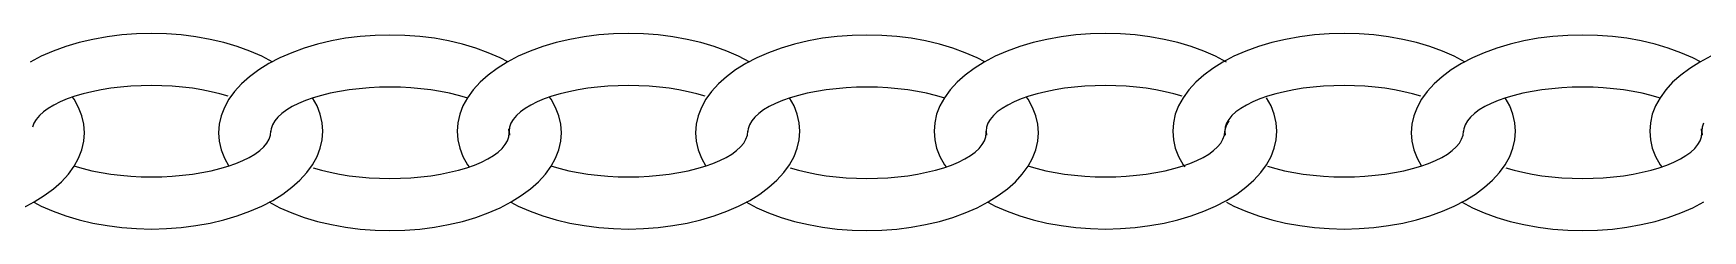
# Model space of a CAD drawing. Extents: x 88 to 321, y 172 to 272.
# Drawn here: x 167.13 to 205.6, y 231.88 to 236.42 of the extents above; entities that cross this region are included whole.
import ezdxf

# ---------------------------------------------------------------- set-up
doc = ezdxf.new("R2010")
doc.units = 0
doc.layers.get('0').update_dxf_attribs({"linetype": 'CONTINUOUS'})

msp = doc.modelspace()

# ---------------------------------------------------------------- linework, layer by layer
at = {"color": 7, "linetype": 'CONTINUOUS'}
for p, q in [((168.185, 236.209), (167.879, 236.119)), ((168.503, 236.284), (168.185, 236.209)), ((168.832, 236.343), (168.503, 236.284)), ((169.168, 236.386), (168.832, 236.343)), ((169.51, 236.411), (169.168, 236.386)), ((169.854, 236.42), (169.51, 236.411)), ((170.199, 236.411), (169.854, 236.42)), ((170.54, 236.386), (170.199, 236.411)), ((170.877, 236.343), (170.54, 236.386)), ((171.205, 236.284), (170.877, 236.343)), ((171.524, 236.209), (171.205, 236.284)), ((171.829, 236.119), (171.524, 236.209)), ((173.999, 236.248), (173.681, 236.173)), ((174.328, 236.308), (173.999, 236.248)), ((174.664, 236.35), (174.328, 236.308)), ((175.006, 236.376), (174.664, 236.35)), ((175.35, 236.384), (175.006, 236.376)), ((175.695, 236.376), (175.35, 236.384)), ((176.036, 236.35), (175.695, 236.376)), ((176.373, 236.308), (176.036, 236.35)), ((176.701, 236.248), (176.373, 236.308)), ((177.02, 236.173), (176.701, 236.248)), ((179.177, 236.209), (178.871, 236.119)), ((179.495, 236.284), (179.177, 236.209)), ((179.824, 236.343), (179.495, 236.284)), ((180.16, 236.386), (179.824, 236.343)), ((180.502, 236.411), (180.16, 236.386)), ((180.846, 236.42), (180.502, 236.411)), ((181.19, 236.411), (180.846, 236.42)), ((181.532, 236.386), (181.19, 236.411)), ((181.869, 236.343), (181.532, 236.386)), ((182.197, 236.284), (181.869, 236.343)), ((182.516, 236.209), (182.197, 236.284)), ((182.821, 236.119), (182.516, 236.209)), ((184.991, 236.248), (184.673, 236.173)), ((185.32, 236.308), (184.991, 236.248)), ((185.656, 236.35), (185.32, 236.308)), ((185.998, 236.376), (185.656, 236.35)), ((186.342, 236.384), (185.998, 236.376)), ((186.686, 236.376), (186.342, 236.384)), ((187.028, 236.35), (186.686, 236.376)), ((187.364, 236.308), (187.028, 236.35)), ((187.693, 236.248), (187.364, 236.308)), ((188.011, 236.173), (187.693, 236.248)), ((190.169, 236.209), (189.863, 236.119)), ((190.487, 236.284), (190.169, 236.209)), ((190.816, 236.343), (190.487, 236.284)), ((191.152, 236.386), (190.816, 236.343)), ((191.494, 236.411), (191.152, 236.386)), ((191.838, 236.42), (191.494, 236.411)), ((192.182, 236.411), (191.838, 236.42)), ((192.524, 236.386), (192.182, 236.411)), ((192.86, 236.343), (192.524, 236.386)), ((193.189, 236.284), (192.86, 236.343)), ((193.507, 236.209), (193.189, 236.284)), ((193.813, 236.119), (193.507, 236.209)), ((195.669, 236.209), (195.363, 236.119)), ((195.987, 236.284), (195.669, 236.209)), ((196.316, 236.343), (195.987, 236.284)), ((196.652, 236.386), (196.316, 236.343)), ((196.994, 236.411), (196.652, 236.386)), ((197.338, 236.42), (196.994, 236.411)), ((197.682, 236.411), (197.338, 236.42)), ((198.024, 236.386), (197.682, 236.411)), ((198.36, 236.343), (198.024, 236.386)), ((198.689, 236.284), (198.36, 236.343)), ((199.007, 236.209), (198.689, 236.284)), ((199.313, 236.119), (199.007, 236.209)), ((201.483, 236.248), (201.165, 236.173)), ((201.812, 236.308), (201.483, 236.248)), ((202.148, 236.35), (201.812, 236.308)), ((202.49, 236.376), (202.148, 236.35)), ((202.834, 236.384), (202.49, 236.376)), ((203.178, 236.376), (202.834, 236.384)), ((203.52, 236.35), (203.178, 236.376)), ((203.856, 236.308), (203.52, 236.35)), ((204.185, 236.248), (203.856, 236.308)), ((204.503, 236.173), (204.185, 236.248)), ((167.315, 235.894), (167.061, 235.761)), ((167.589, 236.013), (167.315, 235.894)), ((167.879, 236.119), (167.589, 236.013)), ((172.12, 236.013), (171.829, 236.119)), ((172.393, 235.894), (172.12, 236.013)), ((172.647, 235.761), (172.393, 235.894)), ((172.811, 235.858), (172.557, 235.725)), ((173.085, 235.977), (172.811, 235.858)), ((173.375, 236.083), (173.085, 235.977)), ((173.681, 236.173), (173.375, 236.083)), ((177.325, 236.083), (177.02, 236.173)), ((177.616, 235.977), (177.325, 236.083)), ((177.889, 235.858), (177.616, 235.977)), ((178.064, 235.767), (177.889, 235.858)), ((178.307, 235.894), (178.053, 235.761)), ((178.581, 236.013), (178.307, 235.894)), ((178.871, 236.119), (178.581, 236.013)), ((183.112, 236.013), (182.821, 236.119)), ((183.385, 235.894), (183.112, 236.013)), ((183.639, 235.761), (183.385, 235.894)), ((183.803, 235.858), (183.549, 235.725)), ((184.076, 235.977), (183.803, 235.858)), ((184.367, 236.083), (184.076, 235.977)), ((184.673, 236.173), (184.367, 236.083)), ((188.317, 236.083), (188.011, 236.173)), ((188.608, 235.977), (188.317, 236.083)), ((188.881, 235.858), (188.608, 235.977)), ((189.056, 235.767), (188.881, 235.858)), ((189.299, 235.894), (189.045, 235.761)), ((189.572, 236.013), (189.299, 235.894)), ((189.863, 236.119), (189.572, 236.013)), ((194.104, 236.013), (193.813, 236.119)), ((194.377, 235.894), (194.104, 236.013)), ((194.631, 235.761), (194.377, 235.894)), ((194.799, 235.894), (194.545, 235.761)), ((195.072, 236.013), (194.799, 235.894)), ((195.363, 236.119), (195.072, 236.013)), ((199.604, 236.013), (199.313, 236.119)), ((199.877, 235.894), (199.604, 236.013)), ((200.131, 235.761), (199.877, 235.894)), ((200.295, 235.858), (200.041, 235.725)), ((200.568, 235.977), (200.295, 235.858)), ((200.859, 236.083), (200.568, 235.977)), ((201.165, 236.173), (200.859, 236.083)), ((204.809, 236.083), (204.503, 236.173)), ((205.1, 235.977), (204.809, 236.083)), ((205.373, 235.858), (205.1, 235.977)), ((205.548, 235.767), (205.373, 235.858)), ((205.791, 235.894), (205.537, 235.761)), ((172.115, 235.425), (171.929, 235.259)), ((172.324, 235.58), (172.115, 235.425)), ((172.557, 235.725), (172.324, 235.58)), ((177.611, 235.461), (177.425, 235.295)), ((177.82, 235.616), (177.611, 235.461)), ((178.053, 235.761), (177.82, 235.616)), ((183.106, 235.425), (182.921, 235.259)), ((183.316, 235.58), (183.106, 235.425)), ((183.549, 235.725), (183.316, 235.58)), ((188.602, 235.461), (188.417, 235.295)), ((188.812, 235.616), (188.602, 235.461)), ((189.045, 235.761), (188.812, 235.616)), ((194.102, 235.461), (193.917, 235.295)), ((194.312, 235.616), (194.102, 235.461)), ((194.545, 235.761), (194.312, 235.616)), ((199.598, 235.425), (199.413, 235.259)), ((199.808, 235.58), (199.598, 235.425)), ((200.041, 235.725), (199.808, 235.58)), ((205.094, 235.461), (204.909, 235.295)), ((205.304, 235.616), (205.094, 235.461)), ((205.537, 235.761), (205.304, 235.616)), ((168.479, 235.079), (168.277, 235.03)), ((168.692, 235.122), (168.479, 235.079)), ((168.914, 235.157), (168.692, 235.122)), ((169.143, 235.184), (168.914, 235.157)), ((169.377, 235.204), (169.143, 235.184)), ((169.615, 235.216), (169.377, 235.204)), ((169.854, 235.22), (169.615, 235.216)), ((170.094, 235.216), (169.854, 235.22)), ((170.332, 235.204), (170.094, 235.216)), ((170.566, 235.184), (170.332, 235.204)), ((170.795, 235.157), (170.566, 235.184)), ((171.017, 235.122), (170.795, 235.157)), ((171.229, 235.079), (171.017, 235.122)), ((171.432, 235.03), (171.229, 235.079)), ((171.77, 235.085), (171.638, 234.904)), ((171.929, 235.259), (171.77, 235.085)), ((173.975, 235.044), (173.773, 234.994)), ((174.188, 235.086), (173.975, 235.044)), ((174.41, 235.121), (174.188, 235.086)), ((174.639, 235.148), (174.41, 235.121)), ((174.873, 235.168), (174.639, 235.148)), ((175.111, 235.18), (174.873, 235.168)), ((175.35, 235.184), (175.111, 235.18)), ((175.59, 235.18), (175.35, 235.184)), ((175.828, 235.168), (175.59, 235.18)), ((176.062, 235.148), (175.828, 235.168)), ((176.291, 235.121), (176.062, 235.148)), ((176.512, 235.086), (176.291, 235.121)), ((176.725, 235.044), (176.512, 235.086)), ((176.928, 234.994), (176.725, 235.044)), ((177.266, 235.121), (177.134, 234.94)), ((177.425, 235.295), (177.266, 235.121)), ((179.471, 235.079), (179.269, 235.03)), ((179.684, 235.122), (179.471, 235.079)), ((179.906, 235.157), (179.684, 235.122)), ((180.134, 235.184), (179.906, 235.157)), ((180.369, 235.204), (180.134, 235.184)), ((180.606, 235.216), (180.369, 235.204)), ((180.846, 235.22), (180.606, 235.216)), ((181.086, 235.216), (180.846, 235.22)), ((181.324, 235.204), (181.086, 235.216)), ((181.558, 235.184), (181.324, 235.204)), ((181.787, 235.157), (181.558, 235.184)), ((182.008, 235.122), (181.787, 235.157)), ((182.221, 235.079), (182.008, 235.122)), ((182.424, 235.03), (182.221, 235.079)), ((182.762, 235.085), (182.63, 234.904)), ((182.921, 235.259), (182.762, 235.085)), ((184.967, 235.044), (184.765, 234.994)), ((185.18, 235.086), (184.967, 235.044)), ((185.402, 235.121), (185.18, 235.086)), ((185.63, 235.148), (185.402, 235.121)), ((185.865, 235.168), (185.63, 235.148)), ((186.102, 235.18), (185.865, 235.168)), ((186.342, 235.184), (186.102, 235.18)), ((186.582, 235.18), (186.342, 235.184)), ((186.82, 235.168), (186.582, 235.18)), ((187.054, 235.148), (186.82, 235.168)), ((187.283, 235.121), (187.054, 235.148)), ((187.504, 235.086), (187.283, 235.121)), ((187.717, 235.044), (187.504, 235.086)), ((187.919, 234.994), (187.717, 235.044)), ((188.258, 235.121), (188.126, 234.94)), ((188.417, 235.295), (188.258, 235.121)), ((190.463, 235.079), (190.261, 235.03)), ((190.676, 235.122), (190.463, 235.079)), ((190.897, 235.157), (190.676, 235.122)), ((191.126, 235.184), (190.897, 235.157)), ((191.36, 235.204), (191.126, 235.184)), ((191.598, 235.216), (191.36, 235.204)), ((191.838, 235.22), (191.598, 235.216)), ((192.078, 235.216), (191.838, 235.22)), ((192.316, 235.204), (192.078, 235.216)), ((192.55, 235.184), (192.316, 235.204)), ((192.779, 235.157), (192.55, 235.184)), ((193, 235.122), (192.779, 235.157)), ((193.213, 235.079), (193, 235.122)), ((193.415, 235.03), (193.213, 235.079)), ((193.758, 235.121), (193.626, 234.94)), ((193.917, 235.295), (193.758, 235.121)), ((195.963, 235.079), (195.761, 235.03)), ((196.176, 235.122), (195.963, 235.079)), ((196.397, 235.157), (196.176, 235.122)), ((196.626, 235.184), (196.397, 235.157)), ((196.86, 235.204), (196.626, 235.184)), ((197.098, 235.216), (196.86, 235.204)), ((197.338, 235.22), (197.098, 235.216)), ((197.578, 235.216), (197.338, 235.22)), ((197.816, 235.204), (197.578, 235.216)), ((198.05, 235.184), (197.816, 235.204)), ((198.279, 235.157), (198.05, 235.184)), ((198.5, 235.122), (198.279, 235.157)), ((198.713, 235.079), (198.5, 235.122)), ((198.915, 235.03), (198.713, 235.079)), ((199.254, 235.085), (199.122, 234.904)), ((199.413, 235.259), (199.254, 235.085)), ((201.459, 235.044), (201.257, 234.994)), ((201.672, 235.086), (201.459, 235.044)), ((201.893, 235.121), (201.672, 235.086)), ((202.122, 235.148), (201.893, 235.121)), ((202.356, 235.168), (202.122, 235.148)), ((202.594, 235.18), (202.356, 235.168)), ((202.834, 235.184), (202.594, 235.18)), ((203.074, 235.18), (202.834, 235.184)), ((203.311, 235.168), (203.074, 235.18)), ((203.546, 235.148), (203.311, 235.168)), ((203.774, 235.121), (203.546, 235.148)), ((203.996, 235.086), (203.774, 235.121)), ((204.209, 235.044), (203.996, 235.086)), ((204.411, 234.994), (204.209, 235.044)), ((204.75, 235.121), (204.618, 234.94)), ((204.909, 235.295), (204.75, 235.121)), ((167.473, 234.695), (167.362, 234.614)), ((167.602, 234.772), (167.473, 234.695)), ((167.748, 234.845), (167.602, 234.772)), ((167.91, 234.912), (167.748, 234.845)), ((168.087, 234.974), (167.91, 234.912)), ((168.07, 234.904), (168.033, 234.955)), ((168.174, 234.717), (168.07, 234.904)), ((168.277, 235.03), (168.087, 234.974)), ((168.248, 234.525), (168.174, 234.717)), ((171.622, 234.974), (171.432, 235.03)), ((171.535, 234.717), (171.46, 234.525)), ((171.638, 234.904), (171.535, 234.717)), ((172.969, 234.659), (172.858, 234.578)), ((173.098, 234.736), (172.969, 234.659)), ((173.244, 234.809), (173.098, 234.736)), ((173.406, 234.877), (173.244, 234.809)), ((173.583, 234.939), (173.406, 234.877)), ((173.67, 234.752), (173.566, 234.94)), ((173.773, 234.994), (173.583, 234.939)), ((173.744, 234.561), (173.67, 234.752)), ((177.118, 234.939), (176.928, 234.994)), ((177.031, 234.752), (176.956, 234.561)), ((177.134, 234.94), (177.031, 234.752)), ((177.131, 234.934), (177.118, 234.939)), ((178.465, 234.695), (178.354, 234.614)), ((178.593, 234.772), (178.465, 234.695)), ((178.74, 234.845), (178.593, 234.772)), ((178.902, 234.912), (178.74, 234.845)), ((179.078, 234.974), (178.902, 234.912)), ((179.062, 234.904), (179.024, 234.955)), ((179.166, 234.717), (179.062, 234.904)), ((179.269, 235.03), (179.078, 234.974)), ((179.24, 234.525), (179.166, 234.717)), ((182.614, 234.974), (182.424, 235.03)), ((182.527, 234.717), (182.452, 234.525)), ((182.63, 234.904), (182.527, 234.717)), ((183.96, 234.659), (183.85, 234.578)), ((184.089, 234.736), (183.96, 234.659)), ((184.235, 234.809), (184.089, 234.736)), ((184.398, 234.877), (184.235, 234.809)), ((184.574, 234.939), (184.398, 234.877)), ((184.662, 234.752), (184.558, 234.94)), ((184.765, 234.994), (184.574, 234.939)), ((184.736, 234.561), (184.662, 234.752)), ((188.11, 234.939), (187.919, 234.994)), ((188.023, 234.752), (187.948, 234.561)), ((188.126, 234.94), (188.023, 234.752)), ((189.456, 234.695), (189.346, 234.614)), ((189.585, 234.772), (189.456, 234.695)), ((189.731, 234.845), (189.585, 234.772)), ((189.893, 234.912), (189.731, 234.845)), ((190.07, 234.974), (189.893, 234.912)), ((190.054, 234.904), (190.016, 234.955)), ((190.157, 234.717), (190.054, 234.904)), ((190.261, 235.03), (190.07, 234.974)), ((190.232, 234.525), (190.157, 234.717)), ((193.606, 234.974), (193.415, 235.03)), ((193.523, 234.752), (193.448, 234.561)), ((193.626, 234.94), (193.523, 234.752)), ((194.956, 234.695), (194.846, 234.614)), ((195.085, 234.772), (194.956, 234.695)), ((195.231, 234.845), (195.085, 234.772)), ((195.393, 234.912), (195.231, 234.845)), ((195.57, 234.974), (195.393, 234.912)), ((195.653, 234.752), (195.55, 234.94)), ((195.761, 235.03), (195.57, 234.974)), ((195.728, 234.561), (195.653, 234.752)), ((199.106, 234.974), (198.915, 235.03)), ((199.018, 234.717), (198.944, 234.525)), ((199.122, 234.904), (199.018, 234.717)), ((200.452, 234.659), (200.342, 234.578)), ((200.581, 234.736), (200.452, 234.659)), ((200.727, 234.809), (200.581, 234.736)), ((200.889, 234.877), (200.727, 234.809)), ((201.066, 234.939), (200.889, 234.877)), ((201.153, 234.752), (201.05, 234.94)), ((201.257, 234.994), (201.066, 234.939)), ((201.228, 234.561), (201.153, 234.752)), ((204.602, 234.939), (204.411, 234.994)), ((204.514, 234.752), (204.44, 234.561)), ((204.618, 234.94), (204.514, 234.752)), ((204.615, 234.934), (204.602, 234.939)), ((167.146, 234.352), (167.115, 234.262)), ((167.198, 234.442), (167.146, 234.352)), ((167.27, 234.529), (167.198, 234.442)), ((167.362, 234.614), (167.27, 234.529)), ((168.293, 234.33), (168.248, 234.525)), ((168.308, 234.134), (168.293, 234.33)), ((171.415, 234.33), (171.4, 234.134)), ((171.46, 234.525), (171.415, 234.33)), ((172.642, 234.317), (172.611, 234.226)), ((172.694, 234.406), (172.642, 234.317)), ((172.766, 234.493), (172.694, 234.406)), ((172.858, 234.578), (172.766, 234.493)), ((173.789, 234.366), (173.744, 234.561)), ((173.804, 234.17), (173.789, 234.366)), ((176.911, 234.366), (176.896, 234.17)), ((176.956, 234.561), (176.911, 234.366)), ((178.138, 234.352), (178.107, 234.262)), ((178.19, 234.442), (178.138, 234.352)), ((178.262, 234.529), (178.19, 234.442)), ((178.354, 234.614), (178.262, 234.529)), ((179.285, 234.33), (179.24, 234.525)), ((179.3, 234.134), (179.285, 234.33)), ((182.407, 234.33), (182.392, 234.134)), ((182.452, 234.525), (182.407, 234.33)), ((183.634, 234.317), (183.603, 234.226)), ((183.686, 234.406), (183.634, 234.317)), ((183.758, 234.493), (183.686, 234.406)), ((183.85, 234.578), (183.758, 234.493)), ((184.781, 234.366), (184.736, 234.561)), ((184.796, 234.17), (184.781, 234.366)), ((187.903, 234.366), (187.888, 234.17)), ((187.948, 234.561), (187.903, 234.366)), ((189.13, 234.352), (189.098, 234.262)), ((189.182, 234.442), (189.13, 234.352)), ((189.254, 234.529), (189.182, 234.442)), ((189.346, 234.614), (189.254, 234.529)), ((190.277, 234.33), (190.232, 234.525)), ((190.292, 234.134), (190.277, 234.33)), ((193.403, 234.366), (193.388, 234.17)), ((193.448, 234.561), (193.403, 234.366)), ((194.626, 234.317), (194.594, 234.226)), ((194.63, 234.352), (194.598, 234.262)), ((194.678, 234.406), (194.626, 234.317)), ((194.682, 234.442), (194.63, 234.352)), ((194.754, 234.529), (194.682, 234.442)), ((194.846, 234.614), (194.754, 234.529)), ((195.773, 234.366), (195.728, 234.561)), ((195.788, 234.17), (195.773, 234.366)), ((198.899, 234.33), (198.884, 234.134)), ((198.944, 234.525), (198.899, 234.33)), ((200.126, 234.317), (200.094, 234.226)), ((200.178, 234.406), (200.126, 234.317)), ((200.25, 234.493), (200.178, 234.406)), ((200.342, 234.578), (200.25, 234.493)), ((201.273, 234.366), (201.228, 234.561)), ((201.288, 234.17), (201.273, 234.366)), ((204.395, 234.366), (204.38, 234.17)), ((204.44, 234.561), (204.395, 234.366)), ((205.622, 234.352), (205.59, 234.262)), ((168.248, 233.743), (168.293, 233.938)), ((168.293, 233.938), (168.308, 234.134)), ((171.4, 234.134), (171.415, 233.938)), ((171.415, 233.938), (171.46, 233.743)), ((172.439, 233.811), (172.511, 233.898)), ((172.511, 233.898), (172.563, 233.988)), ((172.563, 233.988), (172.594, 234.078)), ((172.594, 234.078), (172.604, 234.17)), ((172.611, 234.226), (172.6, 234.134)), ((173.744, 233.779), (173.789, 233.974)), ((173.789, 233.974), (173.804, 234.17)), ((176.896, 234.17), (176.911, 233.974)), ((176.911, 233.974), (176.956, 233.779)), ((178.007, 233.862), (178.058, 233.952)), ((178.058, 233.952), (178.09, 234.043)), ((178.1, 234.134), (178.09, 234.226)), ((178.09, 234.043), (178.1, 234.134)), ((178.107, 234.262), (178.096, 234.17)), ((178.096, 234.17), (178.107, 234.078)), ((179.24, 233.743), (179.285, 233.938)), ((179.285, 233.938), (179.3, 234.134)), ((182.392, 234.134), (182.407, 233.938)), ((182.407, 233.938), (182.452, 233.743)), ((183.43, 233.811), (183.502, 233.898)), ((183.502, 233.898), (183.554, 233.988)), ((183.554, 233.988), (183.586, 234.078)), ((183.586, 234.078), (183.596, 234.17)), ((183.603, 234.226), (183.592, 234.134)), ((184.736, 233.779), (184.781, 233.974)), ((184.781, 233.974), (184.796, 234.17)), ((187.888, 234.17), (187.903, 233.974)), ((187.903, 233.974), (187.948, 233.779)), ((188.998, 233.862), (189.05, 233.952)), ((189.05, 233.952), (189.082, 234.043)), ((189.082, 234.043), (189.092, 234.134)), ((189.098, 234.262), (189.088, 234.17)), ((189.088, 234.17), (189.098, 234.078)), ((189.092, 234.134), (189.088, 234.17)), ((190.232, 233.743), (190.277, 233.938)), ((190.277, 233.938), (190.292, 234.134)), ((193.388, 234.17), (193.403, 233.974)), ((193.403, 233.974), (193.448, 233.779)), ((194.422, 233.811), (194.494, 233.898)), ((194.494, 233.898), (194.546, 233.988)), ((194.546, 233.988), (194.578, 234.078)), ((194.578, 234.078), (194.588, 234.17)), ((194.594, 234.226), (194.584, 234.134)), ((194.598, 234.262), (194.588, 234.17)), ((194.588, 234.17), (194.598, 234.078)), ((194.592, 234.134), (194.588, 234.17)), ((195.728, 233.779), (195.773, 233.974)), ((195.773, 233.974), (195.788, 234.17)), ((198.884, 234.134), (198.899, 233.938)), ((198.899, 233.938), (198.944, 233.743)), ((199.922, 233.811), (199.994, 233.898)), ((199.994, 233.898), (200.046, 233.988)), ((200.046, 233.988), (200.078, 234.078)), ((200.078, 234.078), (200.088, 234.17)), ((200.094, 234.226), (200.084, 234.134)), ((201.228, 233.779), (201.273, 233.974)), ((201.273, 233.974), (201.288, 234.17)), ((204.38, 234.17), (204.395, 233.974)), ((204.395, 233.974), (204.44, 233.779)), ((205.49, 233.862), (205.542, 233.952)), ((205.542, 233.952), (205.573, 234.043)), ((205.584, 234.134), (205.573, 234.226)), ((205.573, 234.043), (205.584, 234.134)), ((205.59, 234.262), (205.58, 234.17)), ((205.58, 234.17), (205.59, 234.078)), ((168.07, 233.365), (168.174, 233.552)), ((168.174, 233.552), (168.248, 233.743)), ((171.46, 233.743), (171.535, 233.552)), ((171.535, 233.552), (171.638, 233.365)), ((171.961, 233.495), (172.107, 233.568)), ((172.107, 233.568), (172.236, 233.645)), ((172.236, 233.645), (172.347, 233.726)), ((172.347, 233.726), (172.439, 233.811)), ((173.566, 233.4), (173.67, 233.588)), ((173.67, 233.588), (173.744, 233.779)), ((176.956, 233.779), (177.031, 233.588)), ((177.031, 233.588), (177.134, 233.4)), ((177.457, 233.459), (177.603, 233.532)), ((177.603, 233.532), (177.732, 233.609)), ((177.732, 233.609), (177.843, 233.69)), ((177.843, 233.69), (177.934, 233.775)), ((177.934, 233.775), (178.007, 233.862)), ((179.062, 233.365), (179.166, 233.552)), ((179.166, 233.552), (179.24, 233.743)), ((182.452, 233.743), (182.527, 233.552)), ((182.527, 233.552), (182.63, 233.365)), ((182.953, 233.495), (183.099, 233.568)), ((183.099, 233.568), (183.228, 233.645)), ((183.228, 233.645), (183.339, 233.726)), ((183.339, 233.726), (183.43, 233.811)), ((184.558, 233.4), (184.662, 233.588)), ((184.662, 233.588), (184.736, 233.779)), ((187.948, 233.779), (188.023, 233.588)), ((188.023, 233.588), (188.126, 233.4)), ((188.449, 233.459), (188.595, 233.532)), ((188.595, 233.532), (188.724, 233.609)), ((188.724, 233.609), (188.834, 233.69)), ((188.834, 233.69), (188.926, 233.775)), ((188.926, 233.775), (188.998, 233.862)), ((190.054, 233.365), (190.157, 233.552)), ((190.157, 233.552), (190.232, 233.743)), ((193.448, 233.779), (193.523, 233.588)), ((193.523, 233.588), (193.626, 233.4)), ((193.945, 233.495), (194.091, 233.568)), ((194.091, 233.568), (194.22, 233.645)), ((194.22, 233.645), (194.33, 233.726)), ((194.33, 233.726), (194.422, 233.811)), ((195.55, 233.4), (195.653, 233.588)), ((195.653, 233.588), (195.728, 233.779)), ((198.944, 233.743), (199.018, 233.552)), ((199.018, 233.552), (199.122, 233.365)), ((199.445, 233.495), (199.591, 233.568)), ((199.591, 233.568), (199.72, 233.645)), ((199.72, 233.645), (199.83, 233.726)), ((199.83, 233.726), (199.922, 233.811)), ((201.05, 233.4), (201.153, 233.588)), ((201.153, 233.588), (201.228, 233.779)), ((204.44, 233.779), (204.514, 233.588)), ((204.514, 233.588), (204.618, 233.4)), ((204.94, 233.459), (205.087, 233.532)), ((205.087, 233.532), (205.215, 233.609)), ((205.215, 233.609), (205.326, 233.69)), ((205.326, 233.69), (205.418, 233.775)), ((205.418, 233.775), (205.49, 233.862)), ((167.779, 233.009), (167.938, 233.183)), ((167.938, 233.183), (168.07, 233.365)), ((168.087, 233.366), (168.277, 233.31)), ((168.277, 233.31), (168.479, 233.261)), ((168.479, 233.261), (168.692, 233.218)), ((168.692, 233.218), (168.914, 233.183)), ((168.914, 233.183), (169.143, 233.156)), ((169.143, 233.156), (169.377, 233.136)), ((169.377, 233.136), (169.615, 233.124)), ((169.615, 233.124), (169.854, 233.12)), ((169.854, 233.12), (170.094, 233.124)), ((170.094, 233.124), (170.332, 233.136)), ((170.332, 233.136), (170.566, 233.156)), ((170.566, 233.156), (170.795, 233.183)), ((170.795, 233.183), (171.017, 233.218)), ((171.017, 233.218), (171.229, 233.261)), ((171.229, 233.261), (171.432, 233.31)), ((171.432, 233.31), (171.622, 233.366)), ((171.622, 233.366), (171.799, 233.428)), ((171.799, 233.428), (171.961, 233.495)), ((173.275, 233.045), (173.434, 233.219)), ((173.434, 233.219), (173.566, 233.4)), ((173.583, 233.33), (173.773, 233.274)), ((173.773, 233.274), (173.975, 233.225)), ((173.975, 233.225), (174.188, 233.183)), ((174.188, 233.183), (174.41, 233.147)), ((174.41, 233.147), (174.639, 233.12)), ((174.639, 233.12), (174.873, 233.1)), ((175.828, 233.1), (176.062, 233.12)), ((176.062, 233.12), (176.291, 233.147)), ((176.291, 233.147), (176.512, 233.183)), ((176.512, 233.183), (176.725, 233.225)), ((176.725, 233.225), (176.928, 233.274)), ((176.928, 233.274), (177.118, 233.33)), ((177.118, 233.33), (177.295, 233.392)), ((177.134, 233.4), (177.172, 233.349)), ((177.295, 233.392), (177.457, 233.459)), ((178.771, 233.009), (178.93, 233.183)), ((178.93, 233.183), (179.062, 233.365)), ((179.078, 233.366), (179.269, 233.31)), ((179.269, 233.31), (179.471, 233.261)), ((179.471, 233.261), (179.684, 233.218)), ((179.684, 233.218), (179.906, 233.183)), ((179.906, 233.183), (180.134, 233.156)), ((180.134, 233.156), (180.369, 233.136)), ((180.369, 233.136), (180.606, 233.124)), ((180.606, 233.124), (180.846, 233.12)), ((180.846, 233.12), (181.086, 233.124)), ((181.086, 233.124), (181.324, 233.136)), ((181.324, 233.136), (181.558, 233.156)), ((181.558, 233.156), (181.787, 233.183)), ((181.787, 233.183), (182.008, 233.218)), ((182.008, 233.218), (182.221, 233.261)), ((182.221, 233.261), (182.424, 233.31)), ((182.424, 233.31), (182.614, 233.366)), ((182.614, 233.366), (182.791, 233.428)), ((182.791, 233.428), (182.953, 233.495)), ((184.267, 233.045), (184.426, 233.219)), ((184.426, 233.219), (184.558, 233.4)), ((184.574, 233.33), (184.765, 233.274)), ((184.765, 233.274), (184.967, 233.225)), ((184.967, 233.225), (185.18, 233.183)), ((185.18, 233.183), (185.402, 233.147)), ((185.402, 233.147), (185.63, 233.12)), ((185.63, 233.12), (185.865, 233.1)), ((186.82, 233.1), (187.054, 233.12)), ((187.054, 233.12), (187.283, 233.147)), ((187.283, 233.147), (187.504, 233.183)), ((187.504, 233.183), (187.717, 233.225)), ((187.717, 233.225), (187.919, 233.274)), ((187.919, 233.274), (188.11, 233.33)), ((188.11, 233.33), (188.287, 233.392)), ((188.126, 233.4), (188.164, 233.349)), ((188.287, 233.392), (188.449, 233.459)), ((189.763, 233.009), (189.922, 233.183)), ((189.922, 233.183), (190.054, 233.365)), ((190.07, 233.366), (190.261, 233.31)), ((190.261, 233.31), (190.463, 233.261)), ((190.463, 233.261), (190.676, 233.218)), ((190.676, 233.218), (190.897, 233.183)), ((190.897, 233.183), (191.126, 233.156)), ((191.126, 233.156), (191.36, 233.136)), ((191.36, 233.136), (191.598, 233.124)), ((191.598, 233.124), (191.838, 233.12)), ((191.838, 233.12), (192.078, 233.124)), ((192.078, 233.124), (192.316, 233.136)), ((192.316, 233.136), (192.55, 233.156)), ((192.55, 233.156), (192.779, 233.183)), ((192.779, 233.183), (193, 233.218)), ((193, 233.218), (193.213, 233.261)), ((193.213, 233.261), (193.415, 233.31)), ((193.415, 233.31), (193.606, 233.366)), ((193.606, 233.366), (193.783, 233.428)), ((193.626, 233.4), (193.664, 233.349)), ((193.783, 233.428), (193.945, 233.495)), ((195.259, 233.045), (195.418, 233.219)), ((195.418, 233.219), (195.55, 233.4)), ((195.57, 233.366), (195.761, 233.31)), ((195.761, 233.31), (195.963, 233.261)), ((195.963, 233.261), (196.176, 233.218)), ((196.176, 233.218), (196.397, 233.183)), ((196.397, 233.183), (196.626, 233.156)), ((196.626, 233.156), (196.86, 233.136)), ((196.86, 233.136), (197.098, 233.124)), ((197.098, 233.124), (197.338, 233.12)), ((197.338, 233.12), (197.578, 233.124)), ((197.578, 233.124), (197.816, 233.136)), ((197.816, 233.136), (198.05, 233.156)), ((198.05, 233.156), (198.279, 233.183)), ((198.279, 233.183), (198.5, 233.218)), ((198.5, 233.218), (198.713, 233.261)), ((198.713, 233.261), (198.915, 233.31)), ((198.915, 233.31), (199.106, 233.366)), ((199.106, 233.366), (199.283, 233.428)), ((199.283, 233.428), (199.445, 233.495)), ((200.759, 233.045), (200.918, 233.219)), ((200.918, 233.219), (201.05, 233.4)), ((201.066, 233.33), (201.257, 233.274)), ((201.257, 233.274), (201.459, 233.225)), ((201.459, 233.225), (201.672, 233.183)), ((201.672, 233.183), (201.893, 233.147)), ((201.893, 233.147), (202.122, 233.12)), ((202.122, 233.12), (202.356, 233.1)), ((203.311, 233.1), (203.546, 233.12)), ((203.546, 233.12), (203.774, 233.147)), ((203.774, 233.147), (203.996, 233.183)), ((203.996, 233.183), (204.209, 233.225)), ((204.209, 233.225), (204.411, 233.274)), ((204.411, 233.274), (204.602, 233.33)), ((204.602, 233.33), (204.778, 233.392)), ((204.618, 233.4), (204.656, 233.349)), ((204.778, 233.392), (204.94, 233.459)), ((167.384, 232.688), (167.594, 232.844)), ((167.594, 232.844), (167.779, 233.009)), ((172.88, 232.724), (173.09, 232.879)), ((173.09, 232.879), (173.275, 233.045)), ((174.873, 233.1), (175.111, 233.088)), ((175.111, 233.088), (175.35, 233.084)), ((175.35, 233.084), (175.59, 233.088)), ((175.59, 233.088), (175.828, 233.1)), ((178.376, 232.688), (178.586, 232.844)), ((178.586, 232.844), (178.771, 233.009)), ((183.872, 232.724), (184.082, 232.879)), ((184.082, 232.879), (184.267, 233.045)), ((185.865, 233.1), (186.102, 233.088)), ((186.102, 233.088), (186.342, 233.084)), ((186.342, 233.084), (186.582, 233.088)), ((186.582, 233.088), (186.82, 233.1)), ((189.368, 232.688), (189.578, 232.844)), ((189.578, 232.844), (189.763, 233.009)), ((194.864, 232.724), (195.074, 232.879)), ((195.074, 232.879), (195.259, 233.045)), ((200.364, 232.724), (200.574, 232.879)), ((200.574, 232.879), (200.759, 233.045)), ((202.356, 233.1), (202.594, 233.088)), ((202.594, 233.088), (202.834, 233.084)), ((202.834, 233.084), (203.074, 233.088)), ((203.074, 233.088), (203.311, 233.1)), ((166.897, 232.411), (167.152, 232.543)), ((167.142, 232.537), (167.315, 232.446)), ((167.152, 232.543), (167.384, 232.688)), ((167.315, 232.446), (167.589, 232.327)), ((172.12, 232.327), (172.393, 232.446)), ((172.393, 232.446), (172.647, 232.579)), ((172.557, 232.543), (172.811, 232.411)), ((172.647, 232.579), (172.88, 232.724)), ((172.811, 232.411), (173.085, 232.291)), ((177.616, 232.291), (177.889, 232.411)), ((177.889, 232.411), (178.143, 232.543)), ((178.133, 232.538), (178.307, 232.446)), ((178.143, 232.543), (178.376, 232.688)), ((178.307, 232.446), (178.581, 232.327)), ((183.112, 232.327), (183.385, 232.446)), ((183.385, 232.446), (183.639, 232.579)), ((183.549, 232.543), (183.803, 232.411)), ((183.639, 232.579), (183.872, 232.724)), ((183.803, 232.411), (184.076, 232.291)), ((188.608, 232.291), (188.881, 232.411)), ((188.881, 232.411), (189.135, 232.543)), ((189.125, 232.537), (189.299, 232.446)), ((189.135, 232.543), (189.368, 232.688)), ((189.299, 232.446), (189.572, 232.327)), ((194.104, 232.327), (194.377, 232.446)), ((194.377, 232.446), (194.631, 232.579)), ((194.625, 232.537), (194.799, 232.446)), ((194.631, 232.579), (194.864, 232.724)), ((194.799, 232.446), (195.072, 232.327)), ((199.604, 232.327), (199.877, 232.446)), ((199.877, 232.446), (200.131, 232.579)), ((200.041, 232.543), (200.295, 232.411)), ((200.131, 232.579), (200.364, 232.724)), ((200.295, 232.411), (200.568, 232.291)), ((205.1, 232.291), (205.373, 232.411)), ((205.373, 232.411), (205.627, 232.543)), ((167.589, 232.327), (167.879, 232.221)), ((167.879, 232.221), (168.185, 232.131)), ((168.185, 232.131), (168.503, 232.056)), ((168.503, 232.056), (168.832, 231.997)), ((168.832, 231.997), (169.168, 231.954)), ((170.54, 231.954), (170.877, 231.997)), ((170.877, 231.997), (171.205, 232.056)), ((171.205, 232.056), (171.524, 232.131)), ((171.524, 232.131), (171.829, 232.221)), ((171.829, 232.221), (172.12, 232.327)), ((173.085, 232.291), (173.375, 232.186)), ((173.375, 232.186), (173.681, 232.095)), ((173.681, 232.095), (173.999, 232.02)), ((173.999, 232.02), (174.328, 231.961)), ((174.328, 231.961), (174.664, 231.918)), ((176.036, 231.918), (176.373, 231.961)), ((176.373, 231.961), (176.701, 232.02)), ((176.701, 232.02), (177.02, 232.095)), ((177.02, 232.095), (177.325, 232.186)), ((177.325, 232.186), (177.616, 232.291)), ((178.581, 232.327), (178.871, 232.221)), ((178.871, 232.221), (179.177, 232.131)), ((179.177, 232.131), (179.495, 232.056)), ((179.495, 232.056), (179.824, 231.997)), ((179.824, 231.997), (180.16, 231.954)), ((181.532, 231.954), (181.869, 231.997)), ((181.869, 231.997), (182.197, 232.056)), ((182.197, 232.056), (182.516, 232.131)), ((182.516, 232.131), (182.821, 232.221)), ((182.821, 232.221), (183.112, 232.327)), ((184.076, 232.291), (184.367, 232.186)), ((184.367, 232.186), (184.673, 232.095)), ((184.673, 232.095), (184.991, 232.02)), ((184.991, 232.02), (185.32, 231.961)), ((185.32, 231.961), (185.656, 231.918)), ((187.028, 231.918), (187.364, 231.961)), ((187.364, 231.961), (187.693, 232.02)), ((187.693, 232.02), (188.011, 232.095)), ((188.011, 232.095), (188.317, 232.186)), ((188.317, 232.186), (188.608, 232.291)), ((189.572, 232.327), (189.863, 232.221)), ((189.863, 232.221), (190.169, 232.131)), ((190.169, 232.131), (190.487, 232.056)), ((190.487, 232.056), (190.816, 231.997)), ((190.816, 231.997), (191.152, 231.954)), ((192.524, 231.954), (192.86, 231.997)), ((192.86, 231.997), (193.189, 232.056)), ((193.189, 232.056), (193.507, 232.131)), ((193.507, 232.131), (193.813, 232.221)), ((193.813, 232.221), (194.104, 232.327)), ((195.072, 232.327), (195.363, 232.221)), ((195.363, 232.221), (195.669, 232.131)), ((195.669, 232.131), (195.987, 232.056)), ((195.987, 232.056), (196.316, 231.997)), ((196.316, 231.997), (196.652, 231.954)), ((198.024, 231.954), (198.36, 231.997)), ((198.36, 231.997), (198.689, 232.056)), ((198.689, 232.056), (199.007, 232.131)), ((199.007, 232.131), (199.313, 232.221)), ((199.313, 232.221), (199.604, 232.327)), ((200.568, 232.291), (200.859, 232.186)), ((200.859, 232.186), (201.165, 232.095)), ((201.165, 232.095), (201.483, 232.02)), ((201.483, 232.02), (201.812, 231.961)), ((201.812, 231.961), (202.148, 231.918)), ((203.52, 231.918), (203.856, 231.961)), ((203.856, 231.961), (204.185, 232.02)), ((204.185, 232.02), (204.503, 232.095)), ((204.503, 232.095), (204.809, 232.186)), ((204.809, 232.186), (205.1, 232.291)), ((169.168, 231.954), (169.51, 231.929)), ((169.51, 231.929), (169.854, 231.92)), ((169.854, 231.92), (170.199, 231.929)), ((170.199, 231.929), (170.54, 231.954)), ((174.664, 231.918), (175.006, 231.893)), ((175.006, 231.893), (175.35, 231.884)), ((175.35, 231.884), (175.695, 231.893)), ((175.695, 231.893), (176.036, 231.918)), ((180.16, 231.954), (180.502, 231.929)), ((180.502, 231.929), (180.846, 231.92)), ((180.846, 231.92), (181.19, 231.929)), ((181.19, 231.929), (181.532, 231.954)), ((185.656, 231.918), (185.998, 231.893)), ((185.998, 231.893), (186.342, 231.884)), ((186.342, 231.884), (186.686, 231.893)), ((186.686, 231.893), (187.028, 231.918)), ((191.152, 231.954), (191.494, 231.929)), ((191.494, 231.929), (191.838, 231.92)), ((191.838, 231.92), (192.182, 231.929)), ((192.182, 231.929), (192.524, 231.954)), ((196.652, 231.954), (196.994, 231.929)), ((196.994, 231.929), (197.338, 231.92)), ((197.338, 231.92), (197.682, 231.929)), ((197.682, 231.929), (198.024, 231.954)), ((202.148, 231.918), (202.49, 231.893)), ((202.49, 231.893), (202.834, 231.884)), ((202.834, 231.884), (203.178, 231.893)), ((203.178, 231.893), (203.52, 231.918))]:
    msp.add_line(p, q, dxfattribs=at)

doc.saveas('drawing.dxf')
